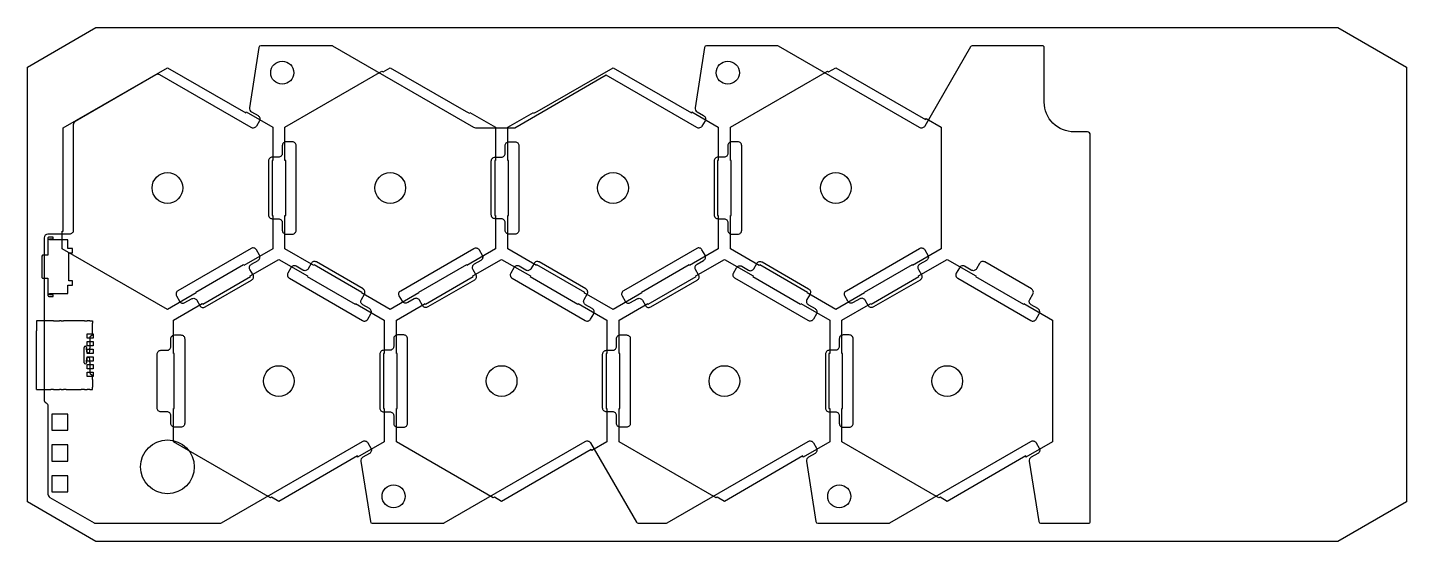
# Model space of a CAD drawing. Header units: millimetres. Extents: x 55 to 235, y 60 to 127.
import ezdxf

# ---------------------------------------------------------------- set-up
doc = ezdxf.new("R2010")
doc.units = ezdxf.units.MM
doc.layers.get('0').update_dxf_attribs({"linetype": 'CONTINUOUS'})

msp = doc.modelspace()

# ---------------------------------------------------------------- linework, layer by layer
for p, q in [((56.25, 88.94), (56.25, 87.64)), ((58.11, 88.94), (56.25, 88.94)), ((58.45, 88.94), (58.11, 88.94)), ((58.45, 88.94), (58.75, 88.94)), ((58.75, 88.94), (58.95, 88.94)), ((58.95, 88.94), (59.25, 88.94)), ((59.45, 88.94), (59.25, 88.94)), ((59.45, 88.94), (59.55, 88.94)), ((59.55, 88.94), (59.75, 88.94)), ((60.1, 88.94), (59.75, 88.94)), ((62.07, 88.94), (60.1, 88.94)), ((62.51, 88.94), (62.07, 88.94)), ((62.51, 88.94), (62.86, 88.94)), ((63.2, 88.94), (62.86, 88.94)), ((63.2, 88.94), (63.55, 88.94)), ((63.55, 88.94), (63.55, 88.64)), ((63.55, 87.64), (63.55, 88.64)), ((56.25, 84.77), (56.25, 87.64)), ((63.2, 86.71), (63.2, 85.39)), ((63.5, 87.08), (63.26, 86.85)), ((63.55, 87.22), (63.55, 87.64)), ((56.25, 84.77), (56.25, 84.76)), ((56.25, 81.29), (56.25, 84.76)), ((62.45, 83.47), (62.45, 85.47)), ((62.75, 85.47), (62.75, 85.39)), ((62.75, 85.15), (62.75, 85.39)), ((62.75, 85.15), (62.75, 84.94)), ((63.2, 85.15), (63.2, 85.39)), ((63.2, 84.94), (63.2, 85.15)), ((62.75, 84), (62.75, 83.79)), ((62.75, 83.55), (62.75, 83.79)), ((62.75, 83.55), (62.75, 83.47)), ((63.2, 83.79), (63.2, 84)), ((63.2, 83.55), (63.2, 83.79)), ((63.2, 83.55), (63.2, 82.23)), ((56.25, 79.99), (56.25, 81.29)), ((63.26, 82.09), (63.5, 81.86)), ((63.55, 81.29), (63.55, 81.71)), ((63.55, 81.29), (63.55, 80.29)), ((56.25, 79.99), (58.11, 79.99)), ((58.45, 79.99), (58.11, 79.99)), ((58.45, 79.99), (58.75, 79.99)), ((58.75, 79.99), (58.95, 79.99)), ((58.95, 79.99), (59.25, 79.99)), ((59.45, 79.99), (59.25, 79.99)), ((59.45, 79.99), (59.55, 79.99)), ((59.55, 79.99), (59.75, 79.99)), ((60.1, 79.99), (59.75, 79.99)), ((60.1, 79.99), (62.07, 79.99)), ((62.51, 79.99), (62.07, 79.99)), ((62.51, 79.99), (62.86, 79.99)), ((63.2, 79.99), (62.86, 79.99)), ((63.2, 79.99), (63.55, 79.99)), ((63.55, 79.99), (63.55, 80.29))]:
    msp.add_line(p, q)
for points in [[(58.83, 63.21), (55.09, 65.37), (55.09, 101.27), (55.09, 121.94), (64, 127.08), (225.66, 127.08), (234.57, 121.94), (234.57, 65.37), (225.66, 60.23), (64, 60.23)], [(83.26, 96.14), (83.22, 96.22), (77, 92.63), (77.04, 92.55), (73.3, 90.39), (59.6, 98.3), (59.6, 100.57), (59.74, 100.57), (59.74, 114.04), (73.3, 121.86), (83.52, 115.97), (83.54, 116.12), (87, 114.12), (87, 109.8), (86.91, 109.8), (86.91, 102.62), (87, 102.62), (87, 98.3)], [(112.17, 116.17), (112.6, 115.93), (112.67, 116.05), (116, 114.12), (116, 109.8), (115.91, 109.8), (115.91, 102.62), (116, 102.62), (116, 98.3), (112.26, 96.14), (112.22, 96.22), (106, 92.63), (106.04, 92.55), (102.3, 90.39), (98.56, 92.55), (98.61, 92.63), (92.39, 96.22), (92.34, 96.14), (88.6, 98.3), (88.6, 102.62), (88.69, 102.62), (88.69, 109.8), (88.6, 109.8), (88.6, 114.12), (101.21, 121.4), (101.36, 121.32), (102.3, 121.86)], [(120.94, 116.05), (121, 115.93), (121.43, 116.17), (131.3, 121.86), (141.52, 115.97), (141.54, 116.12), (145, 114.12), (145, 109.8), (144.91, 109.8), (144.91, 102.62), (145, 102.62), (145, 98.3), (141.26, 96.14), (141.22, 96.22), (135, 92.63), (135.04, 92.55), (131.3, 90.39), (127.56, 92.55), (127.61, 92.63), (121.39, 96.22), (121.34, 96.14), (117.6, 98.3), (117.6, 102.62), (117.69, 102.62), (117.69, 109.8), (117.6, 109.8), (117.6, 114.12)], [(164, 92.63), (164.04, 92.55), (160.3, 90.39), (156.56, 92.55), (156.61, 92.63), (150.39, 96.22), (150.34, 96.14), (146.6, 98.3), (146.6, 102.62), (146.69, 102.62), (146.69, 109.8), (146.6, 109.8), (146.6, 114.12), (159.21, 121.4), (159.36, 121.32), (160.3, 121.86), (171.97, 115.13), (172.04, 115.25), (174, 114.12), (174, 98.3), (170.26, 96.14), (170.22, 96.22)], [(74.19, 84.69), (74.1, 84.69), (74.1, 89.01), (77.84, 91.17), (77.89, 91.09), (84.11, 94.68), (84.06, 94.76), (87.8, 96.92), (91.54, 94.76), (91.5, 94.68), (97.72, 91.09), (97.76, 91.17), (101.5, 89.01), (101.5, 84.69), (101.41, 84.69), (101.41, 77.5), (101.5, 77.5), (101.5, 73.18), (98.04, 71.18), (98.02, 71.34), (87.8, 65.44), (86.86, 65.99), (86.71, 65.9), (74.1, 73.18), (74.1, 77.5), (74.19, 77.5)], [(126.72, 91.09), (126.76, 91.17), (130.5, 89.01), (130.5, 84.69), (130.41, 84.69), (130.41, 77.5), (130.5, 77.5), (130.5, 73.18), (128.54, 72.05), (128.47, 72.18), (116.8, 65.44), (115.86, 65.99), (115.71, 65.9), (103.1, 73.18), (103.1, 77.5), (103.19, 77.5), (103.19, 84.69), (103.1, 84.69), (103.1, 89.01), (106.84, 91.17), (106.89, 91.09), (113.11, 94.68), (113.06, 94.76), (116.8, 96.92), (120.54, 94.76), (120.5, 94.68)], [(155.72, 91.09), (155.76, 91.17), (159.5, 89.01), (159.5, 84.69), (159.41, 84.69), (159.41, 77.5), (159.5, 77.5), (159.5, 73.18), (156.04, 71.18), (156.02, 71.34), (145.8, 65.44), (144.86, 65.99), (144.71, 65.9), (132.1, 73.18), (132.1, 77.5), (132.19, 77.5), (132.19, 84.69), (132.1, 84.69), (132.1, 89.01), (135.84, 91.17), (135.89, 91.09), (142.11, 94.68), (142.06, 94.76), (145.8, 96.92), (149.54, 94.76), (149.5, 94.68)], [(164.84, 91.17), (164.89, 91.09), (171.11, 94.68), (171.06, 94.76), (174.8, 96.92), (178.54, 94.76), (178.5, 94.68), (184.72, 91.09), (184.76, 91.17), (188.5, 89.01), (188.5, 73.18), (185.04, 71.18), (185.02, 71.34), (174.8, 65.44), (173.86, 65.99), (173.71, 65.9), (161.1, 73.18), (161.1, 77.5), (161.19, 77.5), (161.19, 84.69), (161.1, 84.69), (161.1, 89.01)], [(62.86, 87.25), (63.05, 87.25), (63.65, 87.25), (63.65, 86.69), (63.05, 86.69), (62.86, 86.69)], [(62.86, 86.25), (63.05, 86.25), (63.65, 86.25), (63.65, 85.69), (63.05, 85.69), (62.86, 85.69)], [(62.86, 85.25), (63.05, 85.25), (63.65, 85.25), (63.65, 84.69), (63.05, 84.69), (62.86, 84.69)], [(62.86, 83.69), (62.86, 84.25), (63.05, 84.25), (63.65, 84.25), (63.65, 83.69), (63.05, 83.69)], [(62.86, 83.25), (63.05, 83.25), (63.65, 83.25), (63.65, 82.69), (63.05, 82.69), (62.86, 82.69)], [(62.86, 82.25), (63.05, 82.25), (63.65, 82.25), (63.65, 81.69), (63.05, 81.69), (62.86, 81.69)], [(59.05, 76.78), (58.55, 76.78), (58.25, 76.78), (58.25, 74.68), (58.55, 74.68), (59.05, 74.68), (59.55, 74.68), (60.05, 74.68), (60.35, 74.68), (60.35, 76.78), (60.05, 76.78), (59.55, 76.78)], [(59.05, 72.78), (58.55, 72.78), (58.25, 72.78), (58.25, 70.68), (58.55, 70.68), (59.05, 70.68), (59.55, 70.68), (60.05, 70.68), (60.35, 70.68), (60.35, 72.78), (60.05, 72.78), (59.55, 72.78)], [(59.05, 68.78), (58.55, 68.78), (58.25, 68.78), (58.25, 66.68), (58.55, 66.68), (59.05, 66.68), (59.55, 66.68), (60.05, 66.68), (60.35, 66.68), (60.35, 68.78), (60.05, 68.78), (59.55, 68.78)]]:
    msp.add_lwpolyline(points, close=True)
for points in [[(57.25, 78.68, 0.267808), (57.5, 78.25), (57.5, 78.25, -0.267808), (57.75, 77.81), (57.75, 66.39, 0.267808), (58, 65.96), (63.76, 62.63, 0.131787), (63.88, 62.59), (80.2, 62.59, 0.131652), (80.33, 62.63), (98.69, 73.23, -0.414214), (99.38, 73.05), (99.78, 72.36, -0.414214), (99.59, 71.67), (98.73, 71.17, 0.309842), (98.48, 70.66), (99.71, 62.81, 0.36961), (99.95, 62.59), (109.2, 62.59, 0.131652), (109.33, 62.63), (127.69, 73.23, -0.414214), (128.38, 73.05), (134.34, 62.72, 0.267949), (134.56, 62.59), (138.2, 62.59, 0.131652), (138.33, 62.63), (156.69, 73.23, -0.414214), (157.38, 73.05), (157.78, 72.36, -0.414214), (157.59, 71.67), (156.73, 71.17, 0.309842), (156.48, 70.66), (157.71, 62.81, 0.36961), (157.95, 62.59), (167.2, 62.59, 0.131652), (167.33, 62.63), (185.69, 73.23, -0.414214), (186.38, 73.05), (186.78, 72.36, -0.414214), (186.59, 71.67), (185.73, 71.17, 0.309842), (185.48, 70.66), (186.71, 62.81, 0.36961), (186.95, 62.59), (193.17, 62.59, 0.414214), (193.42, 62.84), (193.42, 113.13, 0.414214), (193.05, 113.51), (191.3, 113.51, -0.414214), (187.43, 117.37), (187.43, 124.46, 0.414214), (187.18, 124.71), (178.06, 124.71, 0.267949), (177.84, 124.58), (171.88, 114.26, -0.414214), (171.19, 114.07), (152.83, 124.68, 0.131652), (152.7, 124.71), (143.45, 124.71, 0.36961), (143.21, 124.5), (141.98, 116.64, 0.309842), (142.23, 116.13), (143.09, 115.63, -0.414214), (143.28, 114.95), (142.88, 114.26, -0.414214), (142.19, 114.07), (130.41, 120.87), (118.52, 114.01), (113.44, 114.01, -0.131652), (113.19, 114.07), (94.83, 124.68, 0.131652), (94.7, 124.71), (85.45, 124.71, 0.36961), (85.21, 124.5), (83.98, 116.64, 0.309842), (84.23, 116.13), (85.09, 115.63, -0.414214), (85.28, 114.95), (84.88, 114.26, -0.414214), (84.19, 114.07), (72.31, 120.94, 0.267949), (71.81, 120.94), (61.3, 114.87, 0.267949), (61.05, 114.43), (61.05, 100.71, -0.414215), (60.55, 100.21), (57.75, 100.21, 0.41419), (57.25, 99.71)], [(86.95, 110.21, 0.414214), (86.45, 109.71), (86.45, 102.71, 0.414214), (86.95, 102.21), (87.75, 102.21, -0.414214), (88.25, 101.71), (88.25, 100.71, 0.414214), (88.75, 100.21), (89.55, 100.21, 0.414214), (90.05, 100.71), (90.05, 111.71, 0.414214), (89.55, 112.21), (88.75, 112.21, 0.414214), (88.25, 111.71), (88.25, 110.71, -0.414214), (87.75, 110.21)], [(115.45, 102.71), (115.45, 109.71, -0.414214), (115.95, 110.21), (116.75, 110.21, 0.414214), (117.25, 110.71), (117.25, 111.71, -0.414214), (117.75, 112.21), (118.55, 112.21, -0.414214), (119.05, 111.71), (119.05, 100.71, -0.414214), (118.55, 100.21), (117.75, 100.21, -0.414214), (117.25, 100.71), (117.25, 101.71, 0.414214), (116.75, 102.21), (115.95, 102.21, -0.414214)], [(148.05, 111.71, 0.414214), (147.55, 112.21), (146.75, 112.21, 0.414214), (146.25, 111.71), (146.25, 110.71, -0.414214), (145.75, 110.21), (144.95, 110.21, 0.414214), (144.45, 109.71), (144.45, 102.71, 0.414214), (144.95, 102.21), (145.75, 102.21, -0.414214), (146.25, 101.71), (146.25, 100.71, 0.414214), (146.75, 100.21), (147.55, 100.21, 0.414214), (148.05, 100.71)], [(57.75, 92.21, 0.414214), (57.85, 92.11), (58.42, 92.11), (58.42, 92.31), (57.95, 92.31), (57.95, 92.46), (60.35, 92.46), (60.35, 93.58), (60.95, 93.58), (60.95, 94.13), (60.45, 94.13), (60.45, 97.78), (60.95, 97.78), (60.95, 98.33), (60.35, 98.33), (60.35, 99.46), (57.95, 99.46), (57.95, 99.61), (58.42, 99.61), (58.42, 99.81), (57.85, 99.81, 0.414214), (57.75, 99.71), (57.75, 97.46), (57.05, 97.46), (56.95, 97.36), (56.95, 94.56), (57.05, 94.46), (57.75, 94.46)], [(84.88, 98.16, 0.414214), (84.19, 98.35), (74.67, 92.85, 0.414214), (74.48, 92.16), (74.88, 91.47, 0.414214), (75.57, 91.29), (76.43, 91.79, -0.414214), (77.12, 91.6), (77.52, 90.91, 0.414214), (78.2, 90.73), (84.26, 94.23, 0.414214), (84.44, 94.91), (84.04, 95.6, -0.414214), (84.23, 96.29), (85.09, 96.79, 0.414214), (85.28, 97.47)], [(105.43, 91.79), (104.57, 91.29, -0.414214), (103.88, 91.47), (103.48, 92.16, -0.414214), (103.67, 92.85), (113.19, 98.35, -0.414214), (113.88, 98.16), (114.28, 97.47, -0.414214), (114.09, 96.79), (113.23, 96.29, 0.414214), (113.04, 95.6), (113.44, 94.91, -0.414214), (113.26, 94.23), (107.2, 90.73, -0.414214), (106.52, 90.91), (106.12, 91.6, 0.414214)], [(142.26, 94.23, 0.414214), (142.44, 94.91), (142.04, 95.6, -0.414214), (142.23, 96.29), (143.09, 96.79, 0.414214), (143.28, 97.47), (142.88, 98.16, 0.414214), (142.19, 98.35), (132.67, 92.85, 0.414214), (132.48, 92.16), (132.88, 91.47, 0.414214), (133.57, 91.29), (134.43, 91.79, -0.414214), (135.12, 91.6), (135.52, 90.91, 0.414214), (136.2, 90.73)], [(171.26, 94.23), (165.2, 90.73, -0.414214), (164.52, 90.91), (164.12, 91.6, 0.414214), (163.43, 91.79), (162.57, 91.29, -0.414214), (161.88, 91.47), (161.48, 92.16, -0.414214), (161.67, 92.85), (171.19, 98.35, -0.414214), (171.88, 98.16), (172.28, 97.47, -0.414214), (172.09, 96.79), (171.23, 96.29, 0.414214), (171.04, 95.6), (171.44, 94.91, -0.414214)], [(98.69, 88.96, 0.414214), (99.38, 89.14), (99.78, 89.83, 0.414214), (99.59, 90.52), (98.73, 91.02, -0.414214), (98.54, 91.7), (98.94, 92.39, 0.414214), (98.76, 93.08), (92.7, 96.58, 0.414214), (92.02, 96.39), (91.62, 95.7, -0.414214), (90.93, 95.52), (90.07, 96.02, 0.414214), (89.38, 95.83), (88.98, 95.14, 0.414214), (89.17, 94.46)], [(121.7, 96.58, 0.414214), (121.02, 96.39), (120.62, 95.7, -0.414214), (119.93, 95.52), (119.07, 96.02, 0.414214), (118.38, 95.83), (117.98, 95.14, 0.414214), (118.17, 94.46), (127.69, 88.96, 0.414214), (128.38, 89.14), (128.78, 89.83, 0.414214), (128.59, 90.52), (127.73, 91.02, -0.414214), (127.54, 91.7), (127.94, 92.39, 0.414214), (127.76, 93.08)], [(148.07, 96.02), (148.93, 95.52, 0.414214), (149.62, 95.7), (150.02, 96.39, -0.414214), (150.7, 96.58), (156.76, 93.08, -0.414214), (156.94, 92.39), (156.54, 91.7, 0.414214), (156.73, 91.02), (157.59, 90.52, -0.414214), (157.78, 89.83), (157.38, 89.14, -0.414214), (156.69, 88.96), (147.17, 94.46, -0.414214), (146.98, 95.14), (147.38, 95.83, -0.414214)], [(175.98, 95.14, 0.414214), (176.17, 94.46), (185.69, 88.96, 0.414214), (186.38, 89.14), (186.78, 89.83, 0.414214), (186.59, 90.52), (185.73, 91.02, -0.414214), (185.54, 91.7), (185.94, 92.39, 0.414214), (185.76, 93.08), (179.7, 96.58, 0.414214), (179.02, 96.39), (178.62, 95.7, -0.414214), (177.93, 95.52), (177.07, 96.02, 0.414214), (176.38, 95.83)], [(75.05, 75.09), (74.25, 75.09, -0.414214), (73.75, 75.59), (73.75, 76.59, 0.414214), (73.25, 77.09), (72.45, 77.09, -0.414214), (71.95, 77.59), (71.95, 84.59, -0.414214), (72.45, 85.09), (73.25, 85.09, 0.414214), (73.75, 85.59), (73.75, 86.59, -0.414214), (74.25, 87.09), (75.05, 87.09, -0.414214), (75.55, 86.59), (75.55, 75.59, -0.414214)], [(103.25, 87.09, 0.414214), (102.75, 86.59), (102.75, 85.59, -0.414214), (102.25, 85.09), (101.45, 85.09, 0.414214), (100.95, 84.59), (100.95, 77.59, 0.414214), (101.45, 77.09), (102.25, 77.09, -0.414214), (102.75, 76.59), (102.75, 75.59, 0.414214), (103.25, 75.09), (104.05, 75.09, 0.414214), (104.55, 75.59), (104.55, 86.59, 0.414214), (104.05, 87.09)], [(131.75, 85.59), (131.75, 86.59, -0.414214), (132.25, 87.09), (133.05, 87.09, -0.414214), (133.55, 86.59), (133.55, 75.59, -0.414214), (133.05, 75.09), (132.25, 75.09, -0.414214), (131.75, 75.59), (131.75, 76.59, 0.414214), (131.25, 77.09), (130.45, 77.09, -0.414214), (129.95, 77.59), (129.95, 84.59, -0.414214), (130.45, 85.09), (131.25, 85.09, 0.414214)], [(159.45, 85.09, 0.414214), (158.95, 84.59), (158.95, 77.59, 0.414214), (159.45, 77.09), (160.25, 77.09, -0.414214), (160.75, 76.59), (160.75, 75.59, 0.414214), (161.25, 75.09), (162.05, 75.09, 0.414214), (162.55, 75.59), (162.55, 86.59, 0.414214), (162.05, 87.09), (161.25, 87.09, 0.414214), (160.75, 86.59), (160.75, 85.59, -0.414214), (160.25, 85.09)]]:
    msp.add_lwpolyline(points, format="xyb", close=True)
for centre, radius in [((88.24, 121.21), 1.5), ((146.24, 121.21), 1.5), ((73.3, 106.21), 2), ((102.3, 106.21), 2), ((131.3, 106.21), 2), ((160.3, 106.21), 2), ((87.8, 81.09), 2), ((116.8, 81.09), 2), ((145.8, 81.09), 2), ((174.8, 81.09), 2), ((73.3, 69.93), 3.5), ((102.74, 66.09), 1.5), ((160.74, 66.09), 1.5)]:
    msp.add_circle(centre, radius)
for centre, radius, start, end in [((63.4, 86.71), 0.2, 135, 180), ((63.35, 87.22), 0.2, -45, 0), ((62.6, 85.47), 0.15, 0, 180), ((62.6, 83.47), 0.15, -180, 0), ((63.4, 82.23), 0.2, 180, 225), ((63.35, 81.71), 0.2, 0, 45)]:
    msp.add_arc(centre, radius, start, end)
for centre, start_param, end_param in [((62.98, 84.94), 3.141593, 6.283185), ((62.98, 84), 0, 3.141593)]:
    msp.add_ellipse(centre, major_axis=(0.225, 0), ratio=0.707107, start_param=start_param, end_param=end_param)

doc.saveas('drawing.dxf')
